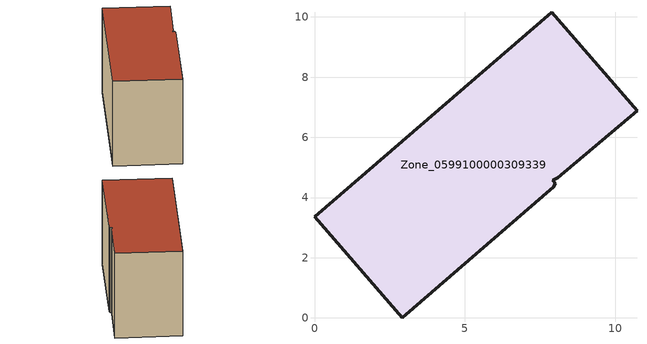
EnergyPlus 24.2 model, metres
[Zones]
Zone_0599100000309339
 floor ground (C_G): 10.72,6.88 8.07,4.65 7.91,4.58 8,4.48 7.95,4.35 2.92,0 0,3.36 7.88,10.16 z0
 wall outside (C_F): 10.72,6.88 7.88,10.16 0,3.36 2.92,0 7.95,4.35 8,4.48 7.91,4.58 8.07,4.65 10.72,6.88 z0:6.05
 roof outside (C_R): 8.07,4.65 10.72,6.88 7.88,10.16 0,3.36 2.92,0 7.95,4.35 8,4.48 7.91,4.58 z6.05
[BUILDING]
Pand.0599100000309339: North Axis=0; Terrain=City; Loads Convergence Tolerance Value=0.04; Temperature Convergence Tolerance Value=0.4; Solar Distribution=FullExterior; Maximum Number of Warmup Days=25; Minimum Number of Warmup Days=1
[Site:Location]
Rotterdam.The.Hague.AP_ZH_NLD Design_Conditions: Latitude=51.96; Longitude=4.45; Time Zone=1; Elevation=-4.5
[SITE:GROUNDTEMPERATURE:BUILDINGSURFACE]
18, 18, 18, 18, 18, 18, 18, 18, 18, 18, 18, 18
[MATERIAL] Thermal Absorptance=0.9; Solar Absorptance=0.7; Visible Absorptance=0.7
Name | Roughness | Thickness | Conductivity | Density | Specific Heat
G.TC.1946 | MediumSmooth | 0.15 | 1 | 540 | 1210
F.TC.1946 | Rough | 0.3 | 0.857143 | 1920 | 840
R.TC.1946 | MediumRough | 0.2 | 0.909091 | 1500 | 1000
[CONSTRUCTION]
C_G: G.TC.1946
C_F: F.TC.1946
C_R: R.TC.1946
[ZONE]
Zone_0599100000309339: Type=1; Multiplier=1; Ceiling Height=Autocalculate; Volume=Autocalculate; Floor Area=autocalculate; Part of Total Floor Area=Yes
[ZONEINFILTRATION:DESIGNFLOWRATE]
Infil_Zone_0599100000309339: Zone or ZoneList or Space or SpaceList=Zone_0599100000309339; Schedule=AlwaysOn; Design Flow Rate Calculation Method=Flow/Area; Flow Rate per Floor Area=0.003; Constant Term Coefficient=1; Temperature Term Coefficient=0; Velocity Term Coefficient=0; Velocity Squared Term Coefficient=0
[HVACTEMPLATE:ZONE:IDEALLOADSAIRSYSTEM]
Zone_0599100000309339: Maximum Heating Supply Air Temperature=50; Minimum Cooling Supply Air Temperature=13; Maximum Heating Supply Air Humidity Ratio=0.0156; Minimum Cooling Supply Air Humidity Ratio=0.0077; Heating Limit=NoLimit; Cooling Limit=NoLimit; Dehumidification Control Type=ConstantSensibleHeatRatio; Cooling Sensible Heat Ratio=0.7; Dehumidification Setpoint=60; Humidification Control Type=None; Humidification Setpoint=30; Outdoor Air Method=None; Outdoor Air Flow Rate per Person=0.00944; Outdoor Air Flow Rate per Zone Floor Area=0; Outdoor Air Flow Rate per Zone=0; Demand Controlled Ventilation Type=None; Outdoor Air Economizer Type=NoEconomizer; Heat Recovery Type=None; Sensible Heat Recovery Effectiveness=0.7; Latent Heat Recovery Effectiveness=0.65
[ZONECONTROL:THERMOSTAT]
ThermostatControl_Zone_0599100000309339: Zone or ZoneList=Zone_0599100000309339; Control Type Schedule=DualSetpointControlType; Control 1=Thermostat_Zone_0599100000309339; Temperature Difference Between Cutout And Setpoint=0
[THERMOSTATSETPOINT:DUALSETPOINT]
Thermostat_Zone_0599100000309339: Heating Setpoint Temperature Schedule=HeatingSetpoint_Zone_0599100000309339; Cooling Setpoint Temperature Schedule=CoolingSetpoint_Zone_0599100000309339
[SCHEDULE:COMPACT]
HeatingSetpoint_Zone_0599100000309339: Through: 12/31, For: AllDays, Until: 24:00, 21
CoolingSetpoint_Zone_0599100000309339: Through: 12/31, For: AllDays, Until: 24:00, 24
DualSetpointControlType: Through: 12/31, For: AllDays, Until: 24:00, 4
AlwaysOn: Through: 12/31, For: AllDays, Until: 24:00, 1
